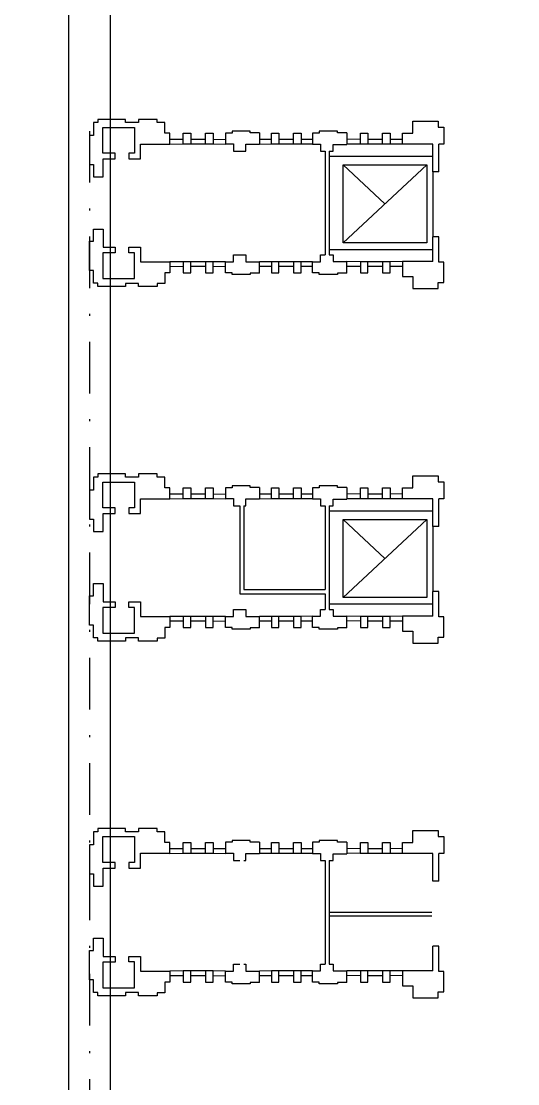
# Model space of a CAD drawing. Header units: metres. Extents: x -2640 to -492, y 2614 to 2999.
# Drawn here: x -2145.9 to -2121.8, y 2758.2 to 2809.7 of the extents above; entities that cross this region are included whole.
import ezdxf

# ---------------------------------------------------------------- set-up
doc = ezdxf.new("R2010")
doc.units = ezdxf.units.M
doc.header["$LTSCALE"] = 10
doc.header["$MEASUREMENT"] = 0
doc.linetypes.add('DASHDOT2', pattern=[0.5, 0.25, -0.125, 0, -0.125])
for name, color, linetype in [('ADIF', 150, 'CONTINUOUS'), ('EDIFICIOS', 4, 'CONTINUOUS'), ('LIMITE', 2, 'DASHDOT2'), ('LINE_02', 2, 'CONTINUOUS'), ('TMR', 220, 'CONTINUOUS')]:
    doc.layers.add(name, color=color, linetype=linetype)

msp = doc.modelspace()

# ---------------------------------------------------------------- linework, layer by layer
at = {"layer": 'ADIF'}
msp.add_line((-2143.59, 2722.467), (-2143.59, 2839.715), dxfattribs=at)
at = {"layer": 'EDIFICIOS'}
for p, q in [((-2140.839, 2804.903), (-2142.174, 2804.903)), ((-2142.174, 2804.903), (-2142.174, 2804.745)), ((-2140.839, 2804.747), (-2140.839, 2804.903)), ((-2139.303, 2804.903), (-2140.208, 2804.903)), ((-2140.208, 2804.903), (-2140.208, 2804.747)), ((-2139.303, 2804.751), (-2139.303, 2804.903)), ((-2142.174, 2804.745), (-2142.388, 2804.745)), ((-2142.388, 2804.745), (-2142.388, 2804.123)), ((-2141.936, 2804.514), (-2140.41, 2804.514)), ((-2141.936, 2803.266), (-2141.936, 2804.514)), ((-2140.208, 2804.747), (-2140.839, 2804.747)), ((-2140.41, 2804.514), (-2140.41, 2803.264)), ((-2138.934, 2804.751), (-2139.303, 2804.751)), ((-2138.934, 2804.237), (-2138.934, 2804.751)), ((-2126.931, 2804.235), (-2126.931, 2804.815)), ((-2126.931, 2804.815), (-2125.692, 2804.815)), ((-2125.692, 2804.815), (-2125.692, 2804.528)), ((-2125.692, 2804.528), (-2125.43, 2804.528)), ((-2125.43, 2804.528), (-2125.43, 2803.702)), ((-2142.388, 2804.123), (-2142.59, 2804.123)), ((-2142.59, 2804.123), (-2142.59, 2802.711)), ((-2138.697, 2804.237), (-2138.934, 2804.237)), ((-2138.697, 2803.708), (-2138.697, 2804.237)), ((-2138.044, 2804.234), (-2137.674, 2804.234)), ((-2138.044, 2803.7), (-2138.044, 2804.234)), ((-2137.674, 2804.234), (-2137.674, 2803.7)), ((-2136.972, 2803.7), (-2136.972, 2804.234)), ((-2136.972, 2804.234), (-2136.603, 2804.234)), ((-2136.603, 2804.234), (-2136.603, 2803.7)), ((-2135.999, 2804.241), (-2135.999, 2803.712)), ((-2135.677, 2804.241), (-2135.999, 2804.241)), ((-2135.677, 2804.324), (-2135.677, 2804.241)), ((-2134.796, 2804.324), (-2135.677, 2804.324)), ((-2134.796, 2804.252), (-2134.796, 2804.324)), ((-2134.344, 2804.252), (-2134.796, 2804.252)), ((-2134.344, 2804.252), (-2134.344, 2803.704)), ((-2133.778, 2803.7), (-2133.778, 2804.234)), ((-2133.778, 2804.234), (-2133.408, 2804.234)), ((-2133.408, 2804.234), (-2133.408, 2803.7)), ((-2132.706, 2803.7), (-2132.706, 2804.234)), ((-2132.706, 2804.234), (-2132.337, 2804.234)), ((-2132.337, 2804.234), (-2132.337, 2803.7)), ((-2131.456, 2804.241), (-2131.777, 2804.241)), ((-2131.777, 2804.241), (-2131.777, 2803.698)), ((-2130.575, 2804.324), (-2131.456, 2804.324)), ((-2131.456, 2804.324), (-2131.456, 2804.241)), ((-2130.575, 2804.252), (-2130.575, 2804.324)), ((-2130.122, 2804.252), (-2130.575, 2804.252)), ((-2130.122, 2804.252), (-2130.122, 2803.69)), ((-2129.467, 2804.234), (-2129.098, 2804.234)), ((-2129.467, 2803.7), (-2129.467, 2804.234)), ((-2129.098, 2804.234), (-2129.098, 2803.7)), ((-2128.396, 2803.7), (-2128.396, 2804.234)), ((-2128.396, 2804.234), (-2128.026, 2804.234)), ((-2128.026, 2804.234), (-2128.026, 2803.7)), ((-2127.432, 2803.702), (-2127.432, 2804.235)), ((-2127.432, 2804.235), (-2126.931, 2804.235)), ((-2140.114, 2803.708), (-2138.697, 2803.708)), ((-2140.114, 2802.992), (-2140.114, 2803.708)), ((-2137.674, 2803.7), (-2138.044, 2803.7)), ((-2136.603, 2803.7), (-2136.972, 2803.7)), ((-2135.999, 2803.712), (-2135.618, 2803.712)), ((-2135.618, 2803.712), (-2135.618, 2803.364)), ((-2135.618, 2803.364), (-2135.011, 2803.364)), ((-2135.011, 2803.704), (-2134.344, 2803.704)), ((-2135.011, 2803.364), (-2135.011, 2803.704)), ((-2133.408, 2803.7), (-2133.778, 2803.7)), ((-2132.337, 2803.7), (-2132.706, 2803.7)), ((-2131.777, 2803.698), (-2131.397, 2803.698)), ((-2131.397, 2803.698), (-2131.397, 2803.364)), ((-2131.397, 2803.364), (-2131.169, 2803.364)), ((-2131.169, 2803.364), (-2131.169, 2798.346)), ((-2130.98, 2803.364), (-2130.79, 2803.364)), ((-2130.98, 2803.364), (-2130.98, 2798.346)), ((-2130.79, 2803.364), (-2130.79, 2803.69)), ((-2130.79, 2803.69), (-2130.122, 2803.69)), ((-2129.098, 2803.7), (-2129.467, 2803.7)), ((-2128.026, 2803.7), (-2128.396, 2803.7)), ((-2125.956, 2803.702), (-2127.432, 2803.702)), ((-2125.956, 2802.356), (-2125.956, 2803.702)), ((-2125.43, 2803.702), (-2125.67, 2803.702)), ((-2125.67, 2802.356), (-2125.67, 2803.702)), ((-2141.341, 2803.266), (-2141.936, 2803.266)), ((-2141.925, 2802.117), (-2141.925, 2802.994)), ((-2141.925, 2802.994), (-2141.341, 2802.994)), ((-2141.341, 2802.994), (-2141.341, 2803.266)), ((-2140.41, 2803.264), (-2140.685, 2803.264)), ((-2140.685, 2803.264), (-2140.685, 2802.992)), ((-2140.685, 2802.992), (-2140.114, 2802.992)), ((-2142.59, 2802.711), (-2142.389, 2802.711)), ((-2142.389, 2802.711), (-2142.389, 2802.117)), ((-2125.67, 2802.356), (-2125.956, 2802.356)), ((-2142.389, 2802.117), (-2141.925, 2802.117)), ((-2142.389, 2799.594), (-2141.925, 2799.594)), ((-2142.389, 2799), (-2142.389, 2799.594)), ((-2141.925, 2799.594), (-2141.925, 2798.717)), ((-2125.956, 2798.017), (-2125.956, 2799.213)), ((-2125.67, 2799.213), (-2125.956, 2799.213)), ((-2125.67, 2797.991), (-2125.67, 2799.213)), ((-2142.59, 2799), (-2142.389, 2799)), ((-2142.59, 2797.588), (-2142.59, 2799)), ((-2141.925, 2798.717), (-2141.341, 2798.717)), ((-2141.341, 2798.717), (-2141.341, 2798.445)), ((-2140.685, 2798.719), (-2140.114, 2798.719)), ((-2140.685, 2798.447), (-2140.685, 2798.719)), ((-2140.114, 2798.719), (-2140.114, 2798.003)), ((-2141.936, 2798.445), (-2141.936, 2797.197)), ((-2141.341, 2798.445), (-2141.936, 2798.445)), ((-2140.41, 2798.447), (-2140.685, 2798.447)), ((-2140.41, 2797.197), (-2140.41, 2798.447)), ((-2135.618, 2797.999), (-2135.618, 2798.346)), ((-2135.618, 2798.346), (-2135.011, 2798.346)), ((-2135.011, 2798.346), (-2135.011, 2798.006)), ((-2131.397, 2798.346), (-2131.169, 2798.346)), ((-2131.397, 2798.013), (-2131.397, 2798.346)), ((-2130.98, 2798.346), (-2130.79, 2798.346)), ((-2130.79, 2798.346), (-2130.79, 2798.021)), ((-2140.114, 2798.003), (-2138.697, 2798.003)), ((-2138.697, 2798.003), (-2138.697, 2797.474)), ((-2137.674, 2798.011), (-2138.044, 2798.011)), ((-2138.044, 2798.011), (-2138.044, 2797.476)), ((-2137.674, 2797.477), (-2137.674, 2798.011)), ((-2136.972, 2798.011), (-2136.972, 2797.476)), ((-2136.603, 2798.011), (-2136.972, 2798.011)), ((-2136.603, 2797.477), (-2136.603, 2798.011)), ((-2135.999, 2797.47), (-2135.999, 2797.999)), ((-2135.999, 2797.999), (-2135.618, 2797.999)), ((-2135.011, 2798.006), (-2134.344, 2798.006)), ((-2134.344, 2797.459), (-2134.344, 2798.006)), ((-2133.778, 2798.011), (-2133.778, 2797.476)), ((-2133.408, 2798.011), (-2133.778, 2798.011)), ((-2133.408, 2797.477), (-2133.408, 2798.011)), ((-2132.706, 2798.011), (-2132.706, 2797.476)), ((-2132.337, 2798.011), (-2132.706, 2798.011)), ((-2132.337, 2797.477), (-2132.337, 2798.011)), ((-2131.777, 2798.013), (-2131.397, 2798.013)), ((-2131.777, 2797.47), (-2131.777, 2798.013)), ((-2130.79, 2798.021), (-2130.122, 2798.021)), ((-2130.122, 2797.459), (-2130.122, 2798.021)), ((-2129.098, 2798.011), (-2129.467, 2798.011)), ((-2129.467, 2798.011), (-2129.467, 2797.476)), ((-2129.098, 2797.477), (-2129.098, 2798.011)), ((-2128.396, 2798.011), (-2128.396, 2797.476)), ((-2128.026, 2798.011), (-2128.396, 2798.011)), ((-2128.026, 2797.477), (-2128.026, 2798.011)), ((-2127.432, 2798.017), (-2127.432, 2797.298)), ((-2125.956, 2798.017), (-2127.432, 2798.017)), ((-2125.43, 2797.991), (-2125.67, 2797.991)), ((-2125.43, 2797.005), (-2125.43, 2797.991)), ((-2142.388, 2797.588), (-2142.59, 2797.588)), ((-2142.388, 2796.966), (-2142.388, 2797.588)), ((-2141.936, 2797.197), (-2140.41, 2797.197)), ((-2138.934, 2797.474), (-2138.934, 2796.959)), ((-2138.697, 2797.474), (-2138.934, 2797.474)), ((-2138.044, 2797.476), (-2137.674, 2797.476)), ((-2136.972, 2797.476), (-2136.603, 2797.476)), ((-2135.677, 2797.47), (-2135.999, 2797.47)), ((-2135.677, 2797.387), (-2135.677, 2797.47)), ((-2134.796, 2797.387), (-2135.677, 2797.387)), ((-2134.344, 2797.459), (-2134.796, 2797.459)), ((-2134.796, 2797.459), (-2134.796, 2797.387)), ((-2133.778, 2797.476), (-2133.408, 2797.476)), ((-2132.706, 2797.476), (-2132.337, 2797.476)), ((-2131.456, 2797.47), (-2131.777, 2797.47)), ((-2131.456, 2797.387), (-2131.456, 2797.47)), ((-2130.575, 2797.387), (-2131.456, 2797.387)), ((-2130.575, 2797.459), (-2130.575, 2797.387)), ((-2130.122, 2797.459), (-2130.575, 2797.459)), ((-2129.467, 2797.476), (-2129.098, 2797.476)), ((-2128.396, 2797.476), (-2128.026, 2797.476)), ((-2127.432, 2797.298), (-2126.931, 2797.298)), ((-2126.931, 2797.298), (-2126.931, 2796.718)), ((-2142.174, 2796.966), (-2142.388, 2796.966)), ((-2142.174, 2796.808), (-2142.174, 2796.966)), ((-2140.839, 2796.808), (-2142.174, 2796.808)), ((-2140.839, 2796.963), (-2140.839, 2796.808)), ((-2140.208, 2796.963), (-2140.839, 2796.963)), ((-2140.208, 2796.808), (-2140.208, 2796.963)), ((-2139.303, 2796.808), (-2140.208, 2796.808)), ((-2139.303, 2796.959), (-2139.303, 2796.808)), ((-2138.934, 2796.959), (-2139.303, 2796.959)), ((-2126.931, 2796.718), (-2125.692, 2796.718)), ((-2125.692, 2797.005), (-2125.43, 2797.005)), ((-2125.692, 2796.718), (-2125.692, 2797.005)), ((-2142.174, 2787.577), (-2142.388, 2787.577)), ((-2142.388, 2787.577), (-2142.388, 2786.955)), ((-2140.839, 2787.735), (-2142.174, 2787.735)), ((-2142.174, 2787.735), (-2142.174, 2787.577)), ((-2140.839, 2787.58), (-2140.839, 2787.735)), ((-2140.208, 2787.58), (-2140.839, 2787.58)), ((-2139.303, 2787.735), (-2140.208, 2787.735)), ((-2140.208, 2787.735), (-2140.208, 2787.58)), ((-2139.303, 2787.583), (-2139.303, 2787.735)), ((-2138.934, 2787.583), (-2139.303, 2787.583)), ((-2138.934, 2787.069), (-2138.934, 2787.583)), ((-2126.931, 2787.067), (-2126.931, 2787.647)), ((-2126.931, 2787.647), (-2125.692, 2787.647)), ((-2125.692, 2787.647), (-2125.692, 2787.36)), ((-2142.388, 2786.955), (-2142.59, 2786.955)), ((-2142.59, 2786.955), (-2142.59, 2785.543)), ((-2141.936, 2787.346), (-2140.41, 2787.346)), ((-2141.936, 2786.098), (-2141.936, 2787.346)), ((-2140.41, 2787.346), (-2140.41, 2786.096)), ((-2138.697, 2787.069), (-2138.934, 2787.069)), ((-2138.697, 2786.54), (-2138.697, 2787.069)), ((-2138.044, 2787.067), (-2137.674, 2787.067)), ((-2138.044, 2786.532), (-2138.044, 2787.067)), ((-2137.674, 2787.066), (-2137.674, 2786.532)), ((-2136.972, 2786.532), (-2136.972, 2787.067)), ((-2136.972, 2787.067), (-2136.603, 2787.067)), ((-2136.603, 2787.066), (-2136.603, 2786.532)), ((-2135.999, 2787.073), (-2135.999, 2786.544)), ((-2135.677, 2787.073), (-2135.999, 2787.073)), ((-2135.677, 2787.156), (-2135.677, 2787.073)), ((-2134.796, 2787.156), (-2135.677, 2787.156)), ((-2134.796, 2787.084), (-2134.796, 2787.156)), ((-2134.344, 2787.084), (-2134.796, 2787.084)), ((-2134.344, 2787.084), (-2134.344, 2786.536)), ((-2133.778, 2786.532), (-2133.778, 2787.067)), ((-2133.778, 2787.067), (-2133.408, 2787.067)), ((-2133.408, 2787.066), (-2133.408, 2786.532)), ((-2132.706, 2786.532), (-2132.706, 2787.067)), ((-2132.706, 2787.067), (-2132.337, 2787.067)), ((-2132.337, 2787.066), (-2132.337, 2786.532)), ((-2131.456, 2787.073), (-2131.777, 2787.073)), ((-2131.777, 2787.073), (-2131.777, 2786.53)), ((-2130.575, 2787.156), (-2131.456, 2787.156)), ((-2131.456, 2787.156), (-2131.456, 2787.073)), ((-2130.575, 2787.084), (-2130.575, 2787.156)), ((-2130.122, 2787.084), (-2130.575, 2787.084)), ((-2130.122, 2787.084), (-2130.122, 2786.522)), ((-2129.467, 2787.067), (-2129.098, 2787.067)), ((-2129.467, 2786.532), (-2129.467, 2787.067)), ((-2129.098, 2787.066), (-2129.098, 2786.532)), ((-2128.396, 2786.532), (-2128.396, 2787.067)), ((-2128.396, 2787.067), (-2128.026, 2787.067)), ((-2128.026, 2787.066), (-2128.026, 2786.532)), ((-2127.432, 2786.535), (-2127.432, 2787.067)), ((-2127.432, 2787.067), (-2126.931, 2787.067)), ((-2125.692, 2787.36), (-2125.43, 2787.36)), ((-2125.43, 2787.36), (-2125.43, 2786.535)), ((-2140.114, 2786.54), (-2138.697, 2786.54)), ((-2140.114, 2785.824), (-2140.114, 2786.54)), ((-2137.674, 2786.532), (-2138.044, 2786.532)), ((-2136.603, 2786.532), (-2136.972, 2786.532)), ((-2135.999, 2786.544), (-2135.618, 2786.544)), ((-2135.618, 2786.544), (-2135.618, 2786.197)), ((-2135.011, 2786.536), (-2134.344, 2786.536)), ((-2135.011, 2786.197), (-2135.011, 2786.536)), ((-2133.408, 2786.532), (-2133.778, 2786.532)), ((-2132.337, 2786.532), (-2132.706, 2786.532)), ((-2131.777, 2786.53), (-2131.397, 2786.53)), ((-2131.397, 2786.53), (-2131.397, 2786.197)), ((-2130.79, 2786.522), (-2130.122, 2786.522)), ((-2130.79, 2786.197), (-2130.79, 2786.522)), ((-2129.098, 2786.532), (-2129.467, 2786.532)), ((-2128.026, 2786.532), (-2128.396, 2786.532)), ((-2125.956, 2786.535), (-2127.432, 2786.535)), ((-2125.956, 2785.188), (-2125.956, 2786.535)), ((-2125.43, 2786.535), (-2125.67, 2786.535)), ((-2125.67, 2785.188), (-2125.67, 2786.535)), ((-2141.341, 2786.098), (-2141.936, 2786.098)), ((-2141.341, 2785.826), (-2141.341, 2786.098)), ((-2140.41, 2786.096), (-2140.685, 2786.096)), ((-2140.685, 2786.096), (-2140.685, 2785.824)), ((-2135.618, 2786.197), (-2135.302, 2786.197)), ((-2135.302, 2786.197), (-2135.302, 2781.937)), ((-2135.112, 2786.197), (-2135.112, 2782.151)), ((-2135.112, 2786.197), (-2135.011, 2786.197)), ((-2131.397, 2786.197), (-2131.169, 2786.197)), ((-2131.169, 2786.197), (-2131.169, 2782.151)), ((-2130.98, 2786.197), (-2130.98, 2781.179)), ((-2130.98, 2786.197), (-2130.79, 2786.197)), ((-2142.59, 2785.543), (-2142.389, 2785.543)), ((-2142.389, 2785.543), (-2142.389, 2784.949)), ((-2141.925, 2784.949), (-2141.925, 2785.826)), ((-2141.925, 2785.826), (-2141.341, 2785.826)), ((-2140.685, 2785.824), (-2140.114, 2785.824)), ((-2142.389, 2784.949), (-2141.925, 2784.949)), ((-2125.67, 2785.188), (-2125.956, 2785.188)), ((-2142.389, 2782.426), (-2141.925, 2782.426)), ((-2142.389, 2781.832), (-2142.389, 2782.426)), ((-2141.925, 2782.426), (-2141.925, 2781.549)), ((-2142.59, 2781.832), (-2142.389, 2781.832)), ((-2142.59, 2780.42), (-2142.59, 2781.832)), ((-2135.302, 2781.937), (-2131.169, 2781.937)), ((-2135.112, 2782.151), (-2131.169, 2782.151)), ((-2131.169, 2781.937), (-2131.169, 2781.179)), ((-2125.956, 2780.85), (-2125.956, 2782.046)), ((-2125.67, 2782.046), (-2125.956, 2782.046)), ((-2125.67, 2780.823), (-2125.67, 2782.046)), ((-2141.936, 2781.277), (-2141.936, 2780.029)), ((-2141.341, 2781.277), (-2141.936, 2781.277)), ((-2141.925, 2781.549), (-2141.341, 2781.549)), ((-2141.341, 2781.549), (-2141.341, 2781.277)), ((-2140.685, 2781.551), (-2140.114, 2781.551)), ((-2140.685, 2781.279), (-2140.685, 2781.551)), ((-2140.41, 2781.279), (-2140.685, 2781.279)), ((-2140.41, 2780.029), (-2140.41, 2781.279)), ((-2140.114, 2781.551), (-2140.114, 2780.835)), ((-2140.114, 2780.835), (-2138.697, 2780.835)), ((-2138.697, 2780.835), (-2138.697, 2780.306)), ((-2137.674, 2780.843), (-2138.044, 2780.843)), ((-2138.044, 2780.843), (-2138.044, 2780.309)), ((-2137.674, 2780.309), (-2137.674, 2780.843)), ((-2136.972, 2780.843), (-2136.972, 2780.309)), ((-2136.603, 2780.843), (-2136.972, 2780.843)), ((-2136.603, 2780.309), (-2136.603, 2780.843)), ((-2135.999, 2780.302), (-2135.999, 2780.831)), ((-2135.999, 2780.831), (-2135.618, 2780.831)), ((-2135.618, 2780.831), (-2135.618, 2781.179)), ((-2135.618, 2781.179), (-2135.011, 2781.179)), ((-2135.011, 2781.179), (-2135.011, 2780.839)), ((-2135.011, 2780.839), (-2134.344, 2780.839)), ((-2134.344, 2780.291), (-2134.344, 2780.839)), ((-2133.778, 2780.843), (-2133.778, 2780.309)), ((-2133.408, 2780.843), (-2133.778, 2780.843)), ((-2133.408, 2780.309), (-2133.408, 2780.843)), ((-2132.706, 2780.843), (-2132.706, 2780.309)), ((-2132.337, 2780.843), (-2132.706, 2780.843)), ((-2132.337, 2780.309), (-2132.337, 2780.843)), ((-2131.777, 2780.845), (-2131.397, 2780.845)), ((-2131.777, 2780.302), (-2131.777, 2780.845)), ((-2131.397, 2781.179), (-2131.169, 2781.179)), ((-2131.397, 2780.845), (-2131.397, 2781.179)), ((-2130.98, 2781.179), (-2130.79, 2781.179)), ((-2130.79, 2781.179), (-2130.79, 2780.853)), ((-2130.79, 2780.853), (-2130.122, 2780.853)), ((-2130.122, 2780.291), (-2130.122, 2780.853)), ((-2129.098, 2780.843), (-2129.467, 2780.843)), ((-2129.467, 2780.843), (-2129.467, 2780.309)), ((-2129.098, 2780.309), (-2129.098, 2780.843)), ((-2128.396, 2780.843), (-2128.396, 2780.309)), ((-2128.026, 2780.843), (-2128.396, 2780.843)), ((-2128.026, 2780.309), (-2128.026, 2780.843)), ((-2127.432, 2780.85), (-2127.432, 2780.131)), ((-2125.956, 2780.85), (-2127.432, 2780.85)), ((-2125.43, 2780.823), (-2125.67, 2780.823)), ((-2125.43, 2779.837), (-2125.43, 2780.823)), ((-2142.388, 2780.42), (-2142.59, 2780.42)), ((-2142.388, 2779.798), (-2142.388, 2780.42)), ((-2138.934, 2780.306), (-2138.934, 2779.792)), ((-2138.697, 2780.306), (-2138.934, 2780.306)), ((-2138.044, 2780.309), (-2137.674, 2780.309)), ((-2136.972, 2780.309), (-2136.603, 2780.309)), ((-2135.677, 2780.302), (-2135.999, 2780.302)), ((-2135.677, 2780.219), (-2135.677, 2780.302)), ((-2134.796, 2780.219), (-2135.677, 2780.219)), ((-2134.344, 2780.291), (-2134.796, 2780.291)), ((-2134.796, 2780.291), (-2134.796, 2780.219)), ((-2133.778, 2780.309), (-2133.408, 2780.309)), ((-2132.706, 2780.309), (-2132.337, 2780.309)), ((-2131.456, 2780.302), (-2131.777, 2780.302)), ((-2131.456, 2780.219), (-2131.456, 2780.302)), ((-2130.575, 2780.219), (-2131.456, 2780.219)), ((-2130.575, 2780.291), (-2130.575, 2780.219)), ((-2130.122, 2780.291), (-2130.575, 2780.291)), ((-2129.467, 2780.309), (-2129.098, 2780.309)), ((-2128.396, 2780.309), (-2128.026, 2780.309)), ((-2142.174, 2779.798), (-2142.388, 2779.798)), ((-2142.174, 2779.64), (-2142.174, 2779.798)), ((-2141.936, 2780.029), (-2140.41, 2780.029)), ((-2140.839, 2779.796), (-2140.839, 2779.64)), ((-2140.208, 2779.796), (-2140.839, 2779.796)), ((-2140.208, 2779.64), (-2140.208, 2779.796)), ((-2139.303, 2779.792), (-2139.303, 2779.64)), ((-2138.934, 2779.792), (-2139.303, 2779.792)), ((-2127.432, 2780.131), (-2126.931, 2780.131)), ((-2126.931, 2780.131), (-2126.931, 2779.55)), ((-2125.692, 2779.837), (-2125.43, 2779.837)), ((-2125.692, 2779.55), (-2125.692, 2779.837)), ((-2140.839, 2779.64), (-2142.174, 2779.64)), ((-2139.303, 2779.64), (-2140.208, 2779.64)), ((-2126.931, 2779.55), (-2125.692, 2779.55)), ((-2142.174, 2770.409), (-2142.388, 2770.409)), ((-2142.388, 2770.409), (-2142.388, 2769.787)), ((-2140.839, 2770.568), (-2142.174, 2770.568)), ((-2142.174, 2770.568), (-2142.174, 2770.409)), ((-2140.839, 2770.412), (-2140.839, 2770.568)), ((-2140.208, 2770.412), (-2140.839, 2770.412)), ((-2139.303, 2770.567), (-2140.208, 2770.567)), ((-2140.208, 2770.567), (-2140.208, 2770.412)), ((-2139.303, 2770.416), (-2139.303, 2770.567)), ((-2138.934, 2770.416), (-2139.303, 2770.416)), ((-2138.934, 2769.901), (-2138.934, 2770.416)), ((-2126.931, 2769.899), (-2126.931, 2770.48)), ((-2126.931, 2770.48), (-2125.692, 2770.48)), ((-2125.692, 2770.48), (-2125.692, 2770.192)), ((-2141.936, 2770.178), (-2140.41, 2770.178)), ((-2141.936, 2768.931), (-2141.936, 2770.178)), ((-2140.41, 2770.178), (-2140.41, 2768.929)), ((-2138.697, 2769.901), (-2138.934, 2769.901)), ((-2138.697, 2769.372), (-2138.697, 2769.901)), ((-2138.044, 2769.899), (-2137.674, 2769.899)), ((-2138.044, 2769.364), (-2138.044, 2769.899)), ((-2137.674, 2769.899), (-2137.674, 2769.364)), ((-2136.972, 2769.899), (-2136.603, 2769.899)), ((-2136.972, 2769.364), (-2136.972, 2769.899)), ((-2136.603, 2769.899), (-2136.603, 2769.364)), ((-2135.677, 2769.906), (-2135.999, 2769.906)), ((-2135.999, 2769.906), (-2135.999, 2769.377)), ((-2135.677, 2769.989), (-2135.677, 2769.906)), ((-2134.796, 2769.989), (-2135.677, 2769.989)), ((-2134.796, 2769.917), (-2134.796, 2769.989)), ((-2134.344, 2769.917), (-2134.796, 2769.917)), ((-2134.344, 2769.917), (-2134.344, 2769.369)), ((-2133.778, 2769.899), (-2133.408, 2769.899)), ((-2133.778, 2769.364), (-2133.778, 2769.899)), ((-2133.408, 2769.899), (-2133.408, 2769.364)), ((-2132.706, 2769.364), (-2132.706, 2769.899)), ((-2132.706, 2769.899), (-2132.337, 2769.899)), ((-2132.337, 2769.899), (-2132.337, 2769.364)), ((-2131.456, 2769.906), (-2131.777, 2769.906)), ((-2131.777, 2769.906), (-2131.777, 2769.362)), ((-2130.575, 2769.989), (-2131.456, 2769.989)), ((-2131.456, 2769.989), (-2131.456, 2769.906)), ((-2130.575, 2769.917), (-2130.575, 2769.989)), ((-2130.122, 2769.917), (-2130.575, 2769.917)), ((-2130.122, 2769.917), (-2130.122, 2769.354)), ((-2129.467, 2769.899), (-2129.098, 2769.899)), ((-2129.467, 2769.364), (-2129.467, 2769.899)), ((-2129.098, 2769.899), (-2129.098, 2769.364)), ((-2128.396, 2769.899), (-2128.026, 2769.899)), ((-2128.396, 2769.364), (-2128.396, 2769.899)), ((-2128.026, 2769.899), (-2128.026, 2769.364)), ((-2127.432, 2769.899), (-2126.931, 2769.899)), ((-2127.432, 2769.367), (-2127.432, 2769.899)), ((-2125.692, 2770.192), (-2125.43, 2770.192)), ((-2125.43, 2770.192), (-2125.43, 2769.367)), ((-2142.388, 2769.787), (-2142.59, 2769.787)), ((-2142.59, 2769.787), (-2142.59, 2768.375)), ((-2135.999, 2769.377), (-2135.618, 2769.377)), ((-2135.618, 2769.377), (-2135.618, 2769.029)), ((-2141.341, 2768.931), (-2141.936, 2768.931)), ((-2141.341, 2768.659), (-2141.341, 2768.931)), ((-2140.41, 2768.929), (-2140.685, 2768.929)), ((-2140.685, 2768.929), (-2140.685, 2768.656)), ((-2140.114, 2768.656), (-2140.114, 2769.372)), ((-2140.114, 2769.372), (-2138.697, 2769.372)), ((-2137.674, 2769.364), (-2138.044, 2769.364)), ((-2136.603, 2769.364), (-2136.972, 2769.364)), ((-2135.618, 2769.029), (-2135.302, 2769.029)), ((-2135.112, 2769.029), (-2135.011, 2769.029)), ((-2135.011, 2769.369), (-2134.344, 2769.369)), ((-2135.011, 2769.029), (-2135.011, 2769.369)), ((-2133.408, 2769.364), (-2133.778, 2769.364)), ((-2132.337, 2769.364), (-2132.706, 2769.364)), ((-2131.777, 2769.362), (-2131.397, 2769.362)), ((-2131.397, 2769.362), (-2131.397, 2769.029)), ((-2131.397, 2769.029), (-2131.169, 2769.029)), ((-2131.169, 2769.029), (-2131.169, 2764.011)), ((-2130.98, 2769.029), (-2130.98, 2764.011)), ((-2130.98, 2769.029), (-2130.79, 2769.029)), ((-2130.79, 2769.029), (-2130.79, 2769.354)), ((-2130.79, 2769.354), (-2130.122, 2769.354)), ((-2129.098, 2769.364), (-2129.467, 2769.364)), ((-2128.026, 2769.364), (-2128.396, 2769.364)), ((-2125.956, 2769.367), (-2127.432, 2769.367)), ((-2125.956, 2768.02), (-2125.956, 2769.367)), ((-2125.43, 2769.367), (-2125.67, 2769.367)), ((-2125.67, 2768.02), (-2125.67, 2769.367)), ((-2142.59, 2768.375), (-2142.389, 2768.375)), ((-2142.389, 2768.375), (-2142.389, 2767.782)), ((-2141.925, 2767.782), (-2141.925, 2768.659)), ((-2141.925, 2768.659), (-2141.341, 2768.659)), ((-2140.685, 2768.656), (-2140.114, 2768.656)), ((-2125.67, 2768.02), (-2125.956, 2768.02)), ((-2142.389, 2767.782), (-2141.925, 2767.782)), ((-2142.389, 2765.258), (-2141.925, 2765.258)), ((-2142.389, 2764.665), (-2142.389, 2765.258)), ((-2141.925, 2765.258), (-2141.925, 2764.381)), ((-2125.956, 2763.682), (-2125.956, 2764.878)), ((-2125.67, 2764.878), (-2125.956, 2764.878)), ((-2125.67, 2763.655), (-2125.67, 2764.878)), ((-2142.59, 2764.665), (-2142.389, 2764.665)), ((-2142.59, 2763.253), (-2142.59, 2764.665)), ((-2141.925, 2764.381), (-2141.341, 2764.381)), ((-2141.341, 2764.381), (-2141.341, 2764.109)), ((-2140.685, 2764.384), (-2140.114, 2764.384)), ((-2140.685, 2764.111), (-2140.685, 2764.384)), ((-2140.114, 2764.384), (-2140.114, 2763.668)), ((-2141.936, 2764.109), (-2141.936, 2762.862)), ((-2141.341, 2764.109), (-2141.936, 2764.109)), ((-2140.41, 2764.111), (-2140.685, 2764.111)), ((-2140.41, 2762.862), (-2140.41, 2764.111)), ((-2135.618, 2763.663), (-2135.618, 2764.011)), ((-2135.618, 2764.011), (-2135.302, 2764.011)), ((-2135.112, 2764.011), (-2135.011, 2764.011)), ((-2135.011, 2764.011), (-2135.011, 2763.671)), ((-2131.397, 2764.011), (-2131.169, 2764.011)), ((-2131.397, 2763.678), (-2131.397, 2764.011)), ((-2130.98, 2764.011), (-2130.79, 2764.011)), ((-2130.79, 2764.011), (-2130.79, 2763.686)), ((-2142.388, 2763.253), (-2142.59, 2763.253)), ((-2142.388, 2762.631), (-2142.388, 2763.253)), ((-2140.114, 2763.668), (-2138.697, 2763.668)), ((-2138.697, 2763.668), (-2138.697, 2763.139)), ((-2137.674, 2763.676), (-2138.044, 2763.676)), ((-2138.044, 2763.676), (-2138.044, 2763.141)), ((-2137.674, 2763.141), (-2137.674, 2763.676)), ((-2136.972, 2763.676), (-2136.972, 2763.141)), ((-2136.603, 2763.676), (-2136.972, 2763.676)), ((-2136.603, 2763.141), (-2136.603, 2763.676)), ((-2135.999, 2763.134), (-2135.999, 2763.663)), ((-2135.999, 2763.663), (-2135.618, 2763.663)), ((-2135.011, 2763.671), (-2134.344, 2763.671)), ((-2134.344, 2763.123), (-2134.344, 2763.671)), ((-2133.778, 2763.676), (-2133.778, 2763.141)), ((-2133.408, 2763.676), (-2133.778, 2763.676)), ((-2133.408, 2763.141), (-2133.408, 2763.676)), ((-2132.706, 2763.676), (-2132.706, 2763.141)), ((-2132.337, 2763.676), (-2132.706, 2763.676)), ((-2132.337, 2763.141), (-2132.337, 2763.676)), ((-2131.777, 2763.678), (-2131.397, 2763.678)), ((-2131.777, 2763.134), (-2131.777, 2763.678)), ((-2130.79, 2763.686), (-2130.122, 2763.686)), ((-2130.122, 2763.123), (-2130.122, 2763.686)), ((-2129.098, 2763.676), (-2129.467, 2763.676)), ((-2129.467, 2763.676), (-2129.467, 2763.141)), ((-2129.098, 2763.141), (-2129.098, 2763.676)), ((-2128.396, 2763.676), (-2128.396, 2763.141)), ((-2128.026, 2763.676), (-2128.396, 2763.676)), ((-2128.026, 2763.141), (-2128.026, 2763.676)), ((-2127.432, 2763.682), (-2127.432, 2762.963)), ((-2125.956, 2763.682), (-2127.432, 2763.682)), ((-2125.43, 2763.655), (-2125.67, 2763.655)), ((-2125.43, 2762.67), (-2125.43, 2763.655)), ((-2141.936, 2762.862), (-2140.41, 2762.862)), ((-2138.934, 2763.139), (-2138.934, 2762.624)), ((-2138.697, 2763.139), (-2138.934, 2763.139)), ((-2138.044, 2763.141), (-2137.674, 2763.141)), ((-2136.972, 2763.141), (-2136.603, 2763.141)), ((-2135.677, 2763.134), (-2135.999, 2763.134)), ((-2135.677, 2763.051), (-2135.677, 2763.134)), ((-2134.796, 2763.051), (-2135.677, 2763.051)), ((-2134.344, 2763.123), (-2134.796, 2763.123)), ((-2134.796, 2763.123), (-2134.796, 2763.051)), ((-2133.778, 2763.141), (-2133.408, 2763.141)), ((-2132.706, 2763.141), (-2132.337, 2763.141)), ((-2131.456, 2763.134), (-2131.777, 2763.134)), ((-2131.456, 2763.051), (-2131.456, 2763.134)), ((-2130.575, 2763.051), (-2131.456, 2763.051)), ((-2130.575, 2763.123), (-2130.575, 2763.051)), ((-2130.122, 2763.123), (-2130.575, 2763.123)), ((-2129.467, 2763.141), (-2129.098, 2763.141)), ((-2128.396, 2763.141), (-2128.026, 2763.141)), ((-2127.432, 2762.963), (-2126.931, 2762.963)), ((-2126.931, 2762.963), (-2126.931, 2762.382)), ((-2142.174, 2762.631), (-2142.388, 2762.631)), ((-2142.174, 2762.472), (-2142.174, 2762.631)), ((-2140.839, 2762.472), (-2142.174, 2762.472)), ((-2140.839, 2762.628), (-2140.839, 2762.472)), ((-2140.208, 2762.628), (-2140.839, 2762.628)), ((-2140.208, 2762.473), (-2140.208, 2762.628)), ((-2139.303, 2762.473), (-2140.208, 2762.473)), ((-2139.303, 2762.624), (-2139.303, 2762.473)), ((-2138.934, 2762.624), (-2139.303, 2762.624)), ((-2126.931, 2762.382), (-2125.692, 2762.382)), ((-2125.692, 2762.67), (-2125.43, 2762.67)), ((-2125.692, 2762.382), (-2125.692, 2762.67))]:
    msp.add_line(p, q, dxfattribs=at)
at = {"layer": 'LIMITE'}
msp.add_line((-2142.59, 2804.339), (-2142.59, 2721.467), dxfattribs=at)
at = {"layer": 'LINE_02'}
for p, q in [((-2138.046, 2803.929), (-2138.699, 2803.921)), ((-2136.975, 2803.929), (-2137.676, 2803.929)), ((-2136.001, 2803.916), (-2136.605, 2803.929)), ((-2133.78, 2803.929), (-2134.346, 2803.924)), ((-2132.709, 2803.929), (-2133.411, 2803.929)), ((-2131.78, 2803.931), (-2132.339, 2803.929)), ((-2129.47, 2803.929), (-2130.125, 2803.939)), ((-2128.399, 2803.929), (-2129.1, 2803.929)), ((-2127.434, 2803.935), (-2128.029, 2803.929)), ((-2138.043, 2803.696), (-2138.696, 2803.688)), ((-2136.975, 2803.696), (-2137.676, 2803.696)), ((-2136.006, 2803.684), (-2136.61, 2803.696)), ((-2133.778, 2803.696), (-2134.344, 2803.692)), ((-2132.709, 2803.696), (-2133.411, 2803.696)), ((-2131.779, 2803.698), (-2132.338, 2803.696)), ((-2129.474, 2803.696), (-2130.128, 2803.706)), ((-2128.399, 2803.696), (-2129.1, 2803.696)), ((-2127.432, 2803.702), (-2128.026, 2803.696)), ((-2125.956, 2803.098), (-2130.98, 2803.098)), ((-2130.306, 2802.703), (-2126.242, 2802.707)), ((-2126.242, 2802.707), (-2130.306, 2798.921)), ((-2130.306, 2798.921), (-2130.306, 2802.703)), ((-2130.306, 2802.703), (-2128.274, 2800.814)), ((-2126.242, 2802.707), (-2126.242, 2798.921)), ((-2125.956, 2802.356), (-2125.956, 2799.213)), ((-2126.242, 2798.921), (-2130.306, 2798.921)), ((-2125.956, 2798.595), (-2130.98, 2798.595)), ((-2138.044, 2798.011), (-2138.697, 2798.003)), ((-2138.041, 2797.778), (-2138.694, 2797.77)), ((-2136.972, 2798.011), (-2137.674, 2798.011)), ((-2136.972, 2797.778), (-2137.674, 2797.778)), ((-2136.004, 2797.766), (-2136.607, 2797.778)), ((-2135.999, 2797.999), (-2136.603, 2798.011)), ((-2133.778, 2798.011), (-2134.344, 2798.006)), ((-2133.776, 2797.778), (-2134.342, 2797.774)), ((-2132.706, 2798.011), (-2133.408, 2798.011)), ((-2132.706, 2797.778), (-2133.408, 2797.778)), ((-2131.777, 2798.013), (-2132.337, 2798.011)), ((-2131.777, 2797.78), (-2132.336, 2797.778)), ((-2129.471, 2797.778), (-2130.126, 2797.788)), ((-2129.467, 2798.011), (-2130.122, 2798.021)), ((-2128.396, 2798.011), (-2129.098, 2798.011)), ((-2128.396, 2797.778), (-2129.098, 2797.778)), ((-2127.432, 2798.017), (-2128.026, 2798.011)), ((-2127.429, 2797.785), (-2128.024, 2797.778)), ((-2138.046, 2786.761), (-2138.699, 2786.753)), ((-2138.043, 2786.528), (-2138.696, 2786.52)), ((-2136.975, 2786.761), (-2137.676, 2786.761)), ((-2136.975, 2786.528), (-2137.676, 2786.528)), ((-2136.006, 2786.516), (-2136.61, 2786.528)), ((-2136.001, 2786.749), (-2136.605, 2786.761)), ((-2133.78, 2786.761), (-2134.346, 2786.757)), ((-2133.778, 2786.528), (-2134.344, 2786.524)), ((-2132.709, 2786.761), (-2133.411, 2786.761)), ((-2132.709, 2786.528), (-2133.411, 2786.528)), ((-2131.78, 2786.763), (-2132.339, 2786.761)), ((-2131.779, 2786.531), (-2132.338, 2786.528)), ((-2129.474, 2786.528), (-2130.128, 2786.538)), ((-2129.47, 2786.761), (-2130.125, 2786.771)), ((-2128.399, 2786.761), (-2129.1, 2786.761)), ((-2128.399, 2786.528), (-2129.1, 2786.528)), ((-2127.434, 2786.767), (-2128.029, 2786.761)), ((-2127.432, 2786.535), (-2128.026, 2786.528)), ((-2125.956, 2785.93), (-2130.98, 2785.93)), ((-2130.306, 2785.536), (-2126.242, 2785.539)), ((-2126.242, 2785.539), (-2130.306, 2781.753)), ((-2130.306, 2781.753), (-2130.306, 2785.536)), ((-2130.306, 2785.536), (-2128.274, 2783.646)), ((-2126.242, 2785.539), (-2126.242, 2781.753)), ((-2125.956, 2785.188), (-2125.956, 2782.046)), ((-2126.242, 2781.753), (-2130.306, 2781.753)), ((-2125.956, 2781.427), (-2130.98, 2781.427)), ((-2138.044, 2780.843), (-2138.697, 2780.835)), ((-2136.972, 2780.843), (-2137.674, 2780.843)), ((-2135.999, 2780.831), (-2136.603, 2780.843)), ((-2133.778, 2780.843), (-2134.344, 2780.839)), ((-2132.706, 2780.843), (-2133.408, 2780.843)), ((-2131.777, 2780.845), (-2132.337, 2780.843)), ((-2129.467, 2780.843), (-2130.122, 2780.853)), ((-2128.396, 2780.843), (-2129.098, 2780.843)), ((-2127.432, 2780.85), (-2128.026, 2780.843)), ((-2138.041, 2780.611), (-2138.694, 2780.603)), ((-2136.972, 2780.611), (-2137.674, 2780.611)), ((-2136.004, 2780.598), (-2136.607, 2780.611)), ((-2133.776, 2780.611), (-2134.342, 2780.606)), ((-2132.706, 2780.611), (-2133.408, 2780.611)), ((-2131.777, 2780.613), (-2132.336, 2780.611)), ((-2129.471, 2780.611), (-2130.126, 2780.621)), ((-2128.396, 2780.611), (-2129.098, 2780.611)), ((-2127.429, 2780.617), (-2128.024, 2780.611)), ((-2138.046, 2769.593), (-2138.699, 2769.585)), ((-2136.975, 2769.593), (-2137.676, 2769.593)), ((-2136.001, 2769.581), (-2136.605, 2769.593)), ((-2133.78, 2769.593), (-2134.346, 2769.589)), ((-2132.709, 2769.593), (-2133.411, 2769.593)), ((-2131.78, 2769.595), (-2132.339, 2769.593)), ((-2129.47, 2769.593), (-2130.125, 2769.603)), ((-2128.399, 2769.593), (-2129.1, 2769.593)), ((-2127.434, 2769.6), (-2128.029, 2769.593)), ((-2138.043, 2769.361), (-2138.696, 2769.353)), ((-2136.975, 2769.361), (-2137.676, 2769.361)), ((-2136.006, 2769.348), (-2136.61, 2769.361)), ((-2133.778, 2769.361), (-2134.344, 2769.356)), ((-2132.709, 2769.361), (-2133.411, 2769.361)), ((-2131.779, 2769.363), (-2132.338, 2769.361)), ((-2129.474, 2769.361), (-2130.128, 2769.371)), ((-2128.399, 2769.361), (-2129.1, 2769.361)), ((-2127.432, 2769.367), (-2128.026, 2769.361)), ((-2130.98, 2766.52), (-2126.009, 2766.52)), ((-2130.98, 2766.352), (-2126.009, 2766.352)), ((-2138.044, 2763.676), (-2138.697, 2763.668)), ((-2138.041, 2763.443), (-2138.694, 2763.435)), ((-2136.972, 2763.676), (-2137.674, 2763.676)), ((-2136.972, 2763.443), (-2137.674, 2763.443)), ((-2136.004, 2763.431), (-2136.607, 2763.443)), ((-2135.999, 2763.663), (-2136.603, 2763.676)), ((-2133.778, 2763.676), (-2134.344, 2763.671)), ((-2133.776, 2763.443), (-2134.342, 2763.439)), ((-2132.706, 2763.676), (-2133.408, 2763.676)), ((-2132.706, 2763.443), (-2133.408, 2763.443)), ((-2131.777, 2763.678), (-2132.337, 2763.676)), ((-2131.777, 2763.445), (-2132.336, 2763.443)), ((-2129.471, 2763.443), (-2130.126, 2763.453)), ((-2129.467, 2763.676), (-2130.122, 2763.686)), ((-2128.396, 2763.676), (-2129.098, 2763.676)), ((-2128.396, 2763.443), (-2129.098, 2763.443)), ((-2127.432, 2763.682), (-2128.026, 2763.676)), ((-2127.429, 2763.449), (-2128.024, 2763.443))]:
    msp.add_line(p, q, dxfattribs=at)
at = {"layer": 'TMR'}
msp.add_lwpolyline([(-2141.59, 2832.961), (-2141.59, 2804.339), (-2141.59, 2720.467), (-2145.89, 2720.467), (-2145.89, 2719.694), (-2132.086, 2719.712), (-2132.086, 2704.804), (-2090.082, 2704.723)], dxfattribs=at)

doc.saveas('drawing.dxf')
